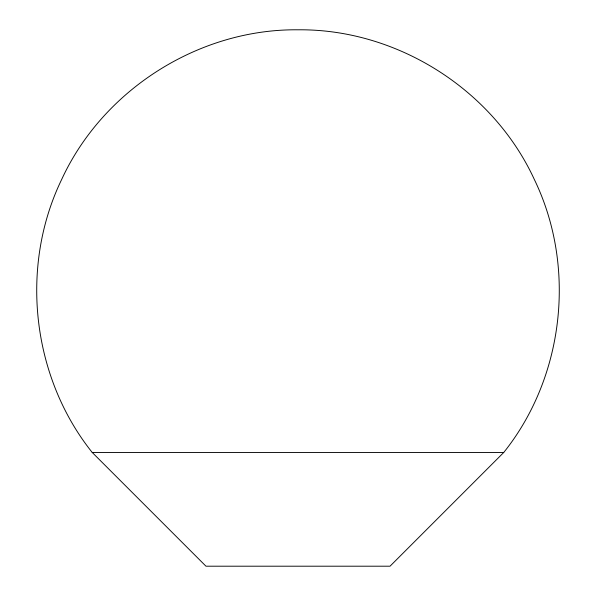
<?xml version="1.0" encoding="UTF-8"?>
<svg xmlns="http://www.w3.org/2000/svg" width="596" height="596" viewBox="0 0 596 596"><rect width="100%" height="100%" fill="white"/><g stroke="black" fill="none" stroke-linecap="round" stroke-linejoin="round"><path stroke-width="0.89" d="M503.762 452.446C564.33 376.754 576.615 266.673 534.321 179.448C492.937 89.556 396.958 28.779 298 29.8C199.042 28.779 103.063 89.556 61.679 179.448C19.377 266.673 31.692 376.724 92.209 452.446L205.963 566.2L390.037 566.2L503.762 452.446L92.209 452.446"/></g></svg>
